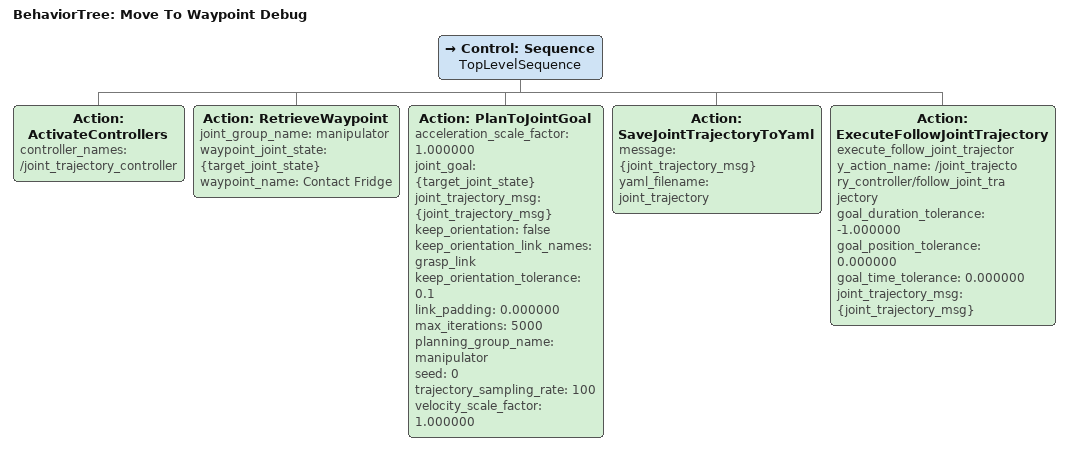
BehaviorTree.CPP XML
<?xml version="1.0" encoding="UTF-8" ?>
<root BTCPP_format="4" main_tree_to_execute="Move To Waypoint Debug">
  <BehaviorTree ID="Move To Waypoint Debug" _description="">
    <Control ID="Sequence" name="TopLevelSequence">
      <Action
        ID="ActivateControllers"
        controller_names="/joint_trajectory_controller"
      />
      <Action
        ID="RetrieveWaypoint"
        joint_group_name="manipulator"
        waypoint_joint_state="{target_joint_state}"
        waypoint_name="Contact Fridge"
      />
      <Action
        ID="PlanToJointGoal"
        acceleration_scale_factor="1.000000"
        joint_goal="{target_joint_state}"
        joint_trajectory_msg="{joint_trajectory_msg}"
        keep_orientation="false"
        keep_orientation_link_names="grasp_link"
        keep_orientation_tolerance="0.1"
        link_padding="0.000000"
        max_iterations="5000"
        planning_group_name="manipulator"
        seed="0"
        trajectory_sampling_rate="100"
        velocity_scale_factor="1.000000"
      />
      <Action
        ID="SaveJointTrajectoryToYaml"
        message="{joint_trajectory_msg}"
        yaml_filename="joint_trajectory"
      />
      <Action
        ID="ExecuteFollowJointTrajectory"
        execute_follow_joint_trajectory_action_name="/joint_trajectory_controller/follow_joint_trajectory"
        goal_duration_tolerance="-1.000000"
        goal_position_tolerance="0.000000"
        goal_time_tolerance="0.000000"
        joint_trajectory_msg="{joint_trajectory_msg}"
      />
    </Control>
  </BehaviorTree>
</root>
